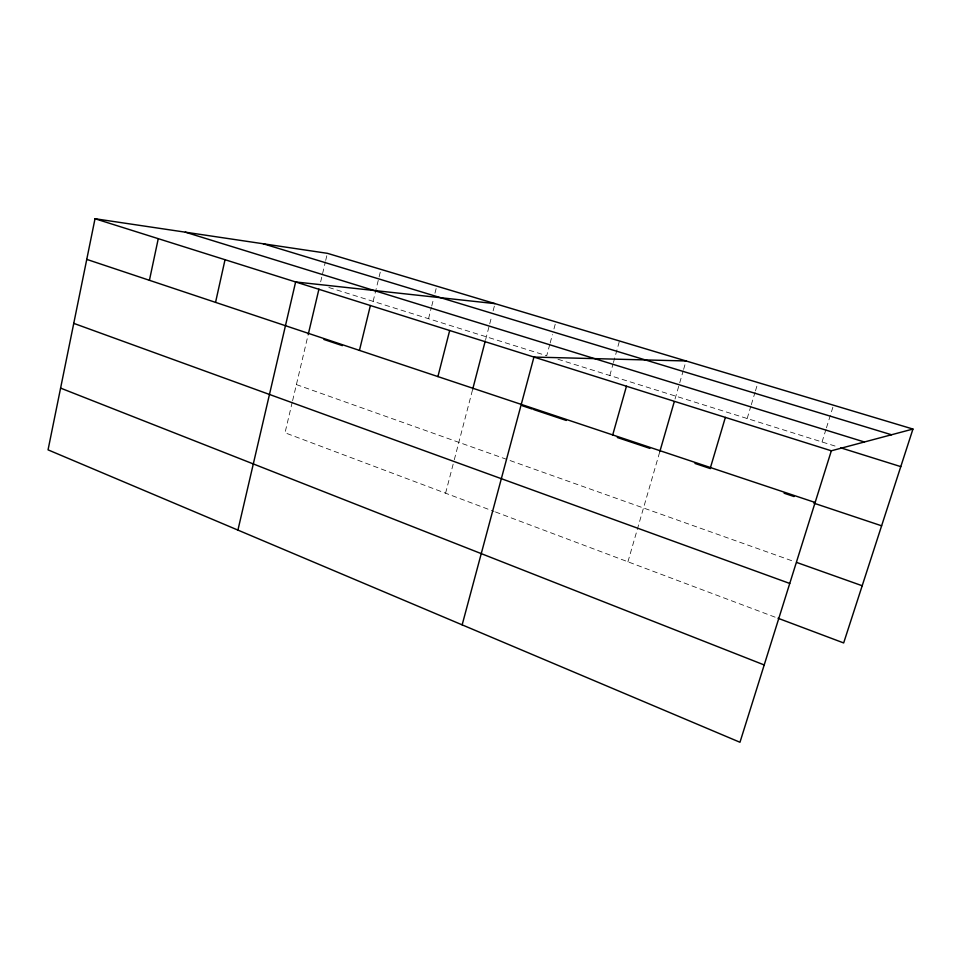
<?xml version="1.0" encoding="UTF-8"?>
<svg xmlns="http://www.w3.org/2000/svg" width="961" height="961" viewBox="0 0 961 961"><rect width="100%" height="100%" fill="white"/><g stroke="black" fill="none" stroke-linecap="round" stroke-linejoin="round"><path stroke-width="0.72" stroke-dasharray="4.8 3.6" d="M292.264 402.118L285.021 432.786L494.038 511.42M292.612 400.665L308.277 334.248M320.65 281.849L325.359 261.885M325.695 260.455L327.377 253.32M373.132 301.358L380.928 269.392M428.546 318.716L431.393 307.388M431.753 305.97L433.543 298.883M434.961 293.225L436.75 286.138M445.58 493.197L453.916 461.232M454.289 459.778L472.704 389.181M485.617 339.653L489.365 325.274M489.738 323.833L491.624 316.613M493.125 310.847L495.011 303.628M549.764 344.446L546.725 355.726L326.968 286.895M550.148 343.041L552.431 334.572M553.956 328.938L555.854 321.887M609.827 375.499L613.046 363.991M613.442 362.549L619.473 340.975M627.929 561.789L659.799 451.694M675.03 399.019L683.199 370.826M683.607 369.408L686.046 360.964M747.165 418.515L750.901 406.059M751.322 404.677L755.058 392.232M755.478 390.839L757.965 382.538M822.051 441.964L826.016 429.243M826.448 427.825L833.511 405.206M557.945 359.246L837.788 446.901M296.396 384.592L794.05 561.512M495.432 511.949L776.608 617.731"/><path stroke-width="1.44" d="M912.95 429.05L327.377 253.32L95.019 218.736L48.05 449.856L739.97 742.264L831.337 450.793L912.95 429.05L843.662 642.945L778.014 618.247M149.423 280.3L158.265 238.664M215.552 302.379L225.03 259.71M237.92 530.1L295.628 281.957L495.011 303.628M308.277 334.248L318.944 289.081M359.45 350.405L370.381 305.526M437.916 376.58L449.676 330.512M472.704 389.181L485.245 341.059M462.157 624.854L533.944 357.072L686.046 360.964M612.722 434.925L626.464 386.226M659.799 451.694L674.214 401.866M710.467 467.551L725.363 417.398M263.206 243.77L891.508 434.768M185.329 232.178L864.395 441.988M840.659 447.802L900.781 466.626M95.019 218.736L831.337 450.793M86.754 259.386L815.132 502.483M323.905 339.473L342.368 345.636M522.388 405.782L532.322 409.098M533.739 409.578L566.305 420.462M617.298 437.495L649.876 448.379M694.971 463.442L710.443 468.62M784.116 493.221L794.05 496.549M813.871 503.168L881.609 525.799M796.825 562.497L862.185 585.742M73.757 323.364L789.75 583.447M60.603 388.112L764.199 664.952"/></g></svg>
